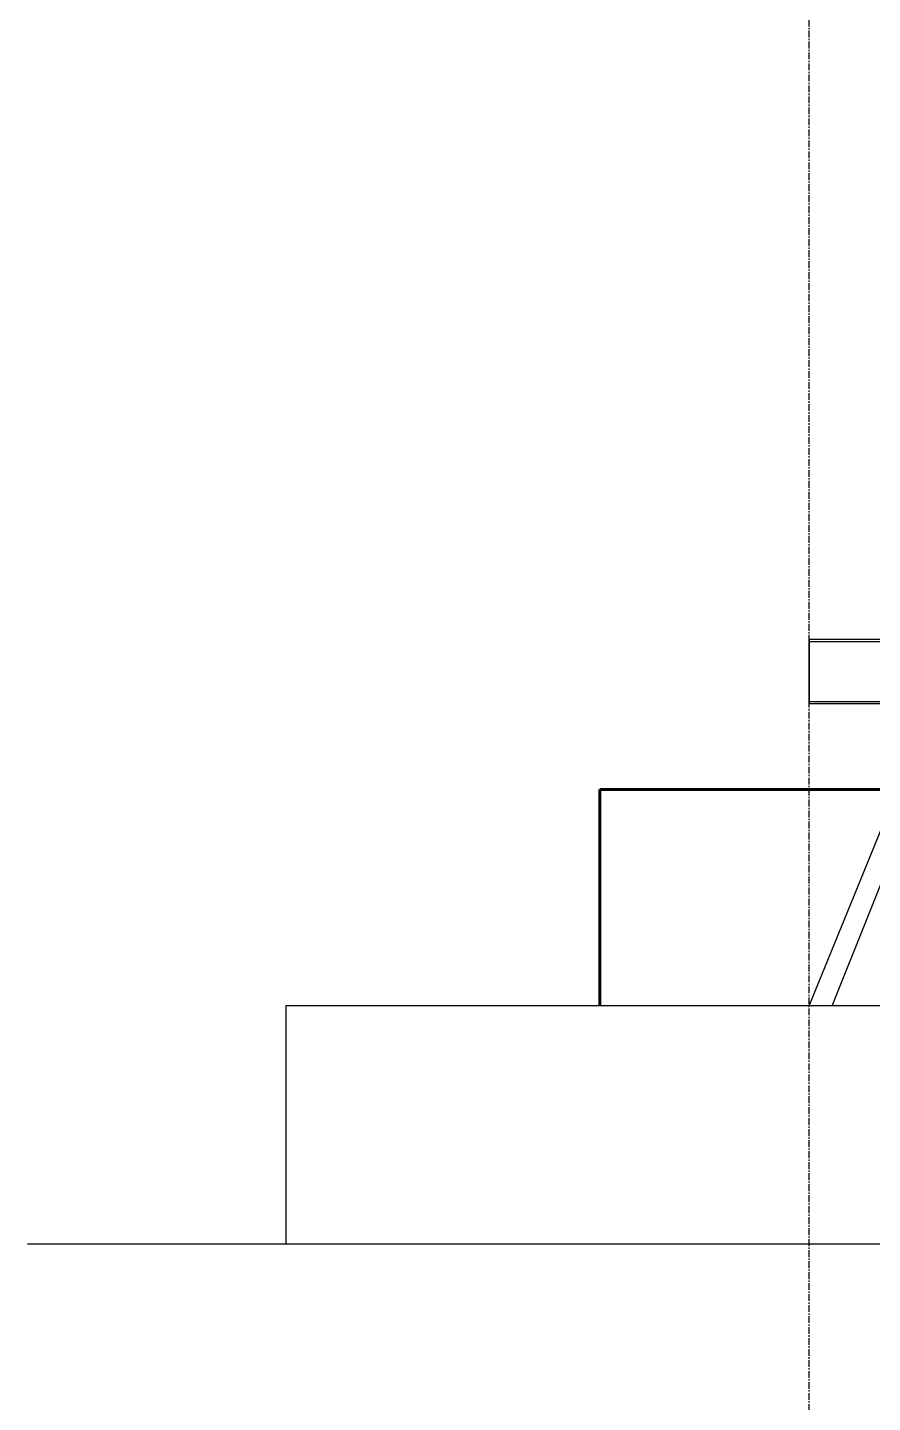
# Model space of a CAD drawing. Header units: millimetres. Extents: x 13669 to 217197, y -88248 to 24578.
# Drawn here: x 58421 to 62328, y -19669 to -13312 of the extents above; entities that cross this region are included whole.
import ezdxf

# ---------------------------------------------------------------- set-up
doc = ezdxf.new("R2010")
doc.units = ezdxf.units.MM
doc.linetypes.add('CENTER', pattern=[50.8, 31.75, -6.35, 6.35, -6.35])
for name, color, linetype in [('CHAPA PISO', 3, 'Continuous'), ('Tx-EJES', 1, 'CENTER'), ('Tx_M_EQUIPOS', 4, 'Continuous'), ('Tx_M_EXISTENTES', 8, 'Continuous')]:
    doc.layers.add(name, color=color, linetype=linetype)
doc.layers.add('TITULOS', color=6, linetype='Continuous', lineweight=60)

msp = doc.modelspace()

# ---------------------------------------------------------------- linework, layer by layer
msp.add_line((58420.724989, -18934.9465934), (81150.9904028, -18934.9465934))
at = {"layer": 'CHAPA PISO'}
for p, q in [((63974.4744281, -17834.9465934), (59615.4744281, -17834.9465934)), ((59615.4744281, -17834.9465934), (59615.4744281, -18934.9465934)), ((65124.4744281, -17834.9465934), (60774.4744281, -17834.9465934)), ((59615.4744281, -18934.9465934), (60774.4744281, -18934.9465934)), ((60774.4744281, -18934.9465934), (65124.4744281, -18934.9465934))]:
    msp.add_line(p, q, dxfattribs=at)
at = {"layer": 'TITULOS'}
for p in [(61067.4744279, -17834.9465934), (62443.1578456, -16834.9465934)]:
    msp.add_line(p, (61067.4744279, -16834.9465934), dxfattribs=at)
at = {"layer": 'Tx-EJES'}
msp.add_line((62034.974428, -24889.1679754), (62034.974428, -8979.0897155), dxfattribs=at)
at = {"layer": 'Tx_M_EQUIPOS'}
for p, q in [((62034.974428, -17834.9465934), (62606.4312126, -16434.9465934)), ((62142.3052677, -17834.9465934), (62638.4953286, -16591.9134483))]:
    msp.add_line(p, q, dxfattribs=at)
at = {"layer": 'Tx_M_EXISTENTES'}
for p, q in [((62034.974428, -16439.3579927), (62034.974428, -16139.3579927)), ((62034.974428, -16139.3579927), (67077.3315065, -16139.3579927)), ((62034.974428, -16139.3579927), (62034.974428, -16151.3579927)), ((62034.974428, -16148.537169), (62034.974428, -16439.3579927)), ((62034.974428, -16151.3579927), (67077.3315065, -16151.3579927)), ((62034.974428, -16439.3579927), (62034.974428, -16427.3579927)), ((62034.974428, -16427.3579927), (65761.0949799, -16427.3579927)), ((62034.974428, -16427.3579927), (67073.9134374, -16427.3579927)), ((65769.9430835, -16439.3579927), (62034.974428, -16439.3579927)), ((67069.9697312, -16439.3579927), (62034.974428, -16439.3579927))]:
    msp.add_line(p, q, dxfattribs=at)

doc.saveas('drawing.dxf')
